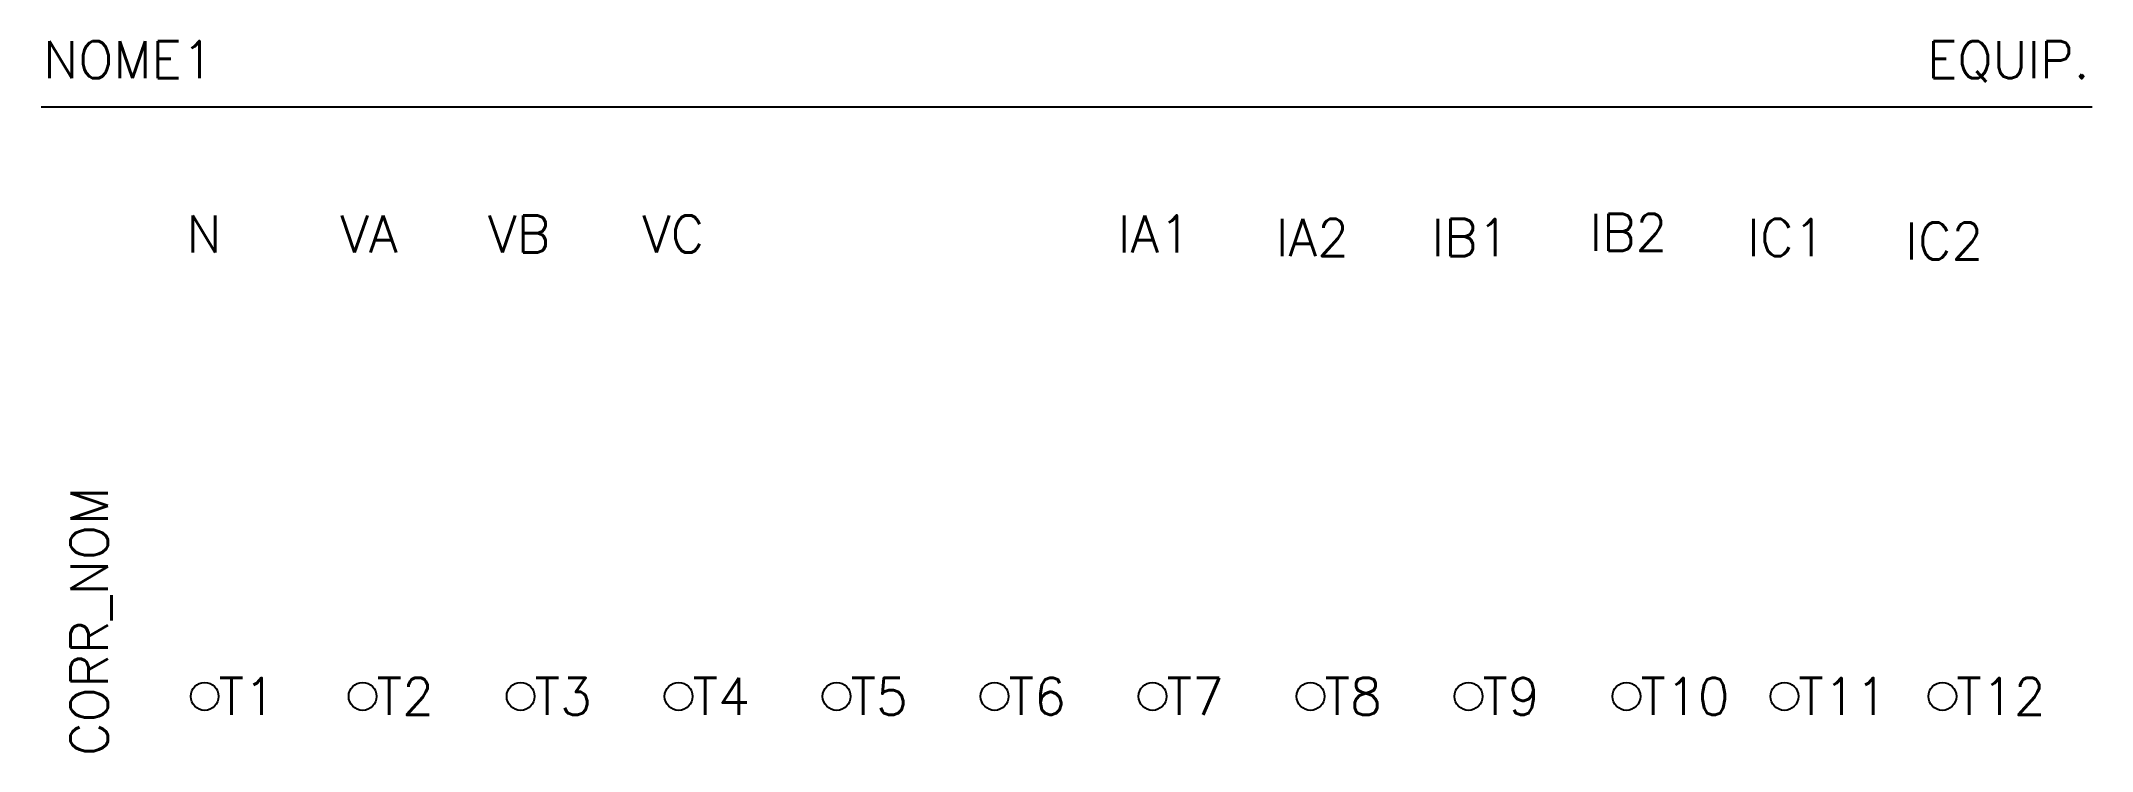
# Model space of a CAD drawing. Extents: x 390 to 500, y 195 to 234.
import ezdxf
from ezdxf.enums import TextEntityAlignment as Align

# ---------------------------------------------------------------- set-up
doc = ezdxf.new("R2010")
doc.units = 0
doc.header["$MEASUREMENT"] = 0
doc.layers.get('0').update_dxf_attribs({"linetype": 'CONTINUOUS'})
doc.styles.add('ROMANS', font='romans')

msp = doc.modelspace()

# ---------------------------------------------------------------- linework, layer by layer
at = {"color": 0}
msp.add_line((390.15, 230.11), (500.5, 230.11), dxfattribs=at)
for centre in [(398.95, 198.36), (407.45, 198.36), (415.95, 198.36), (424.45, 198.36), (432.95, 198.36), (441.45, 198.36), (449.95, 198.36), (458.45, 198.36), (466.95, 198.36), (475.45, 198.36), (483.95, 198.36), (492.45, 198.36)]:
    msp.add_circle(centre, 0.75, dxfattribs=at)

# ---------------------------------------------------------------- texts
at = {"style": 'ROMANS'}
for s, p in [('N', (398.91, 223.26)), ('VA', (407.79, 223.26)), ('VB', (415.87, 223.26)), ('VC', (424.16, 223.26)), ('IA1', (450.05, 223.26)), ('IA2', (458.55, 223.07)), ('IB1', (467.05, 223.07)), ('IB2', (475.55, 223.35)), ('IC1', (484.05, 223.07)), ('IC2', (492.55, 222.88))]:
    msp.add_text(s, height=2, dxfattribs=at).set_placement(p, align=Align.MIDDLE_CENTER)
at = {"lineweight": -3, "style": 'ROMANS'}
msp.add_attdef('NOME1', text='', height=2, dxfattribs=at).set_placement((394.85, 232.65), align=Align.MIDDLE_CENTER)
msp.add_attdef('EQUIP.', text='', height=2, dxfattribs=at).set_placement((500.37, 232.65), align=Align.MIDDLE_RIGHT)
msp.add_attdef('CORR_NOM', text='', height=2, rotation=90, dxfattribs=at).set_placement((392.74, 195.16), align=Align.MIDDLE_LEFT)
for tag, text, p in [('T1', '1', (399.7, 198.36)), ('T2', '2', (408.2, 198.36)), ('T3', '3', (416.7, 198.36)), ('T4', '4', (425.2, 198.36)), ('T5', '5', (433.7, 198.36)), ('T6', '6', (442.2, 198.36)), ('T7', '7', (450.7, 198.36)), ('T8', '8', (459.2, 198.36)), ('T9', '9', (467.7, 198.36)), ('T10', '10', (476.2, 198.36)), ('T11', '11', (484.7, 198.36)), ('T12', '12', (493.2, 198.36))]:
    msp.add_attdef(tag, text=text, height=2, dxfattribs=at).set_placement(p, align=Align.MIDDLE_LEFT)

doc.saveas('drawing.dxf')
